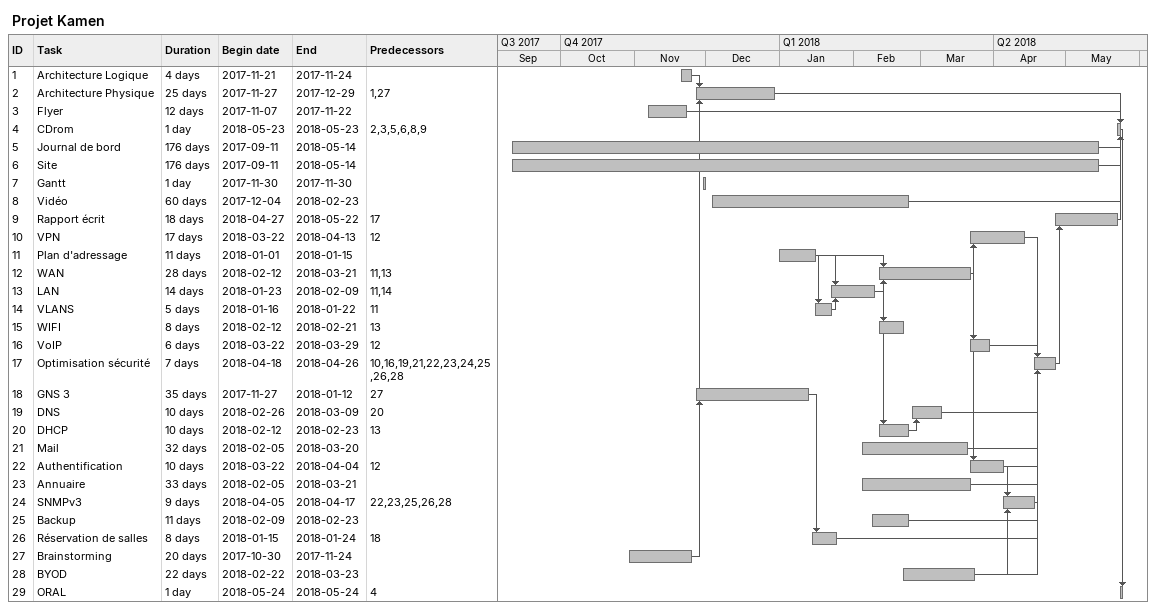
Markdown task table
Projet Kamen

| ID | Task | Duration | Start | Finish | Predecessors |
|---|---|---|---|---|---|
| 1 | Architecture Logique | 4d | 2017-11-21 | 2017-11-24 |  |
| 2 | Architecture Physique | 25d | 2017-11-27 | 2017-12-29 | 1, 27 |
| 3 | Flyer | 12d | 2017-11-07 | 2017-11-22 |  |
| 4 | CDrom | 1d | 2018-05-23 | 2018-05-23 | 2, 3, 5, 6, 8, 9 |
| 5 | Journal de bord | 176d | 2017-09-11 | 2018-05-14 |  |
| 6 | Site | 176d | 2017-09-11 | 2018-05-14 |  |
| 7 | Gantt | 1d | 2017-11-30 | 2017-11-30 |  |
| 8 | Vidéo | 60d | 2017-12-04 | 2018-02-23 |  |
| 9 | Rapport écrit | 18d | 2018-04-27 | 2018-05-22 | 17 |
| 10 | VPN | 17d | 2018-03-22 | 2018-04-13 | 12 |
| 11 | Plan d'adressage | 11d | 2018-01-01 | 2018-01-15 |  |
| 12 | WAN | 28d | 2018-02-12 | 2018-03-21 | 11, 13 |
| 13 | LAN | 14d | 2018-01-23 | 2018-02-09 | 11, 14 |
| 14 | VLANS | 5d | 2018-01-16 | 2018-01-22 | 11 |
| 15 | WIFI | 8d | 2018-02-12 | 2018-02-21 | 13 |
| 16 | VoIP | 6d | 2018-03-22 | 2018-03-29 | 12 |
| 17 | Optimisation sécurité | 7d | 2018-04-18 | 2018-04-26 | 10, 16, 19, 21, 22, 23, 24, 25, 26, 28 |
| 18 | GNS 3 | 35d | 2017-11-27 | 2018-01-12 | 27 |
| 19 | DNS | 10d | 2018-02-26 | 2018-03-09 | 20 |
| 20 | DHCP | 10d | 2018-02-12 | 2018-02-23 | 13 |
| 21 | Mail | 32d | 2018-02-05 | 2018-03-20 |  |
| 22 | Authentification | 10d | 2018-03-22 | 2018-04-04 | 12 |
| 23 | Annuaire | 33d | 2018-02-05 | 2018-03-21 |  |
| 24 | SNMPv3 | 9d | 2018-04-05 | 2018-04-17 | 22, 23, 25, 26, 28 |
| 25 | Backup | 11d | 2018-02-09 | 2018-02-23 |  |
| 26 | Réservation de salles | 8d | 2018-01-15 | 2018-01-24 | 18 |
| 27 | Brainstorming | 20d | 2017-10-30 | 2017-11-24 |  |
| 28 | BYOD | 22d | 2018-02-22 | 2018-03-23 |  |
| 29 | ORAL | 1d | 2018-05-24 | 2018-05-24 | 4 |
